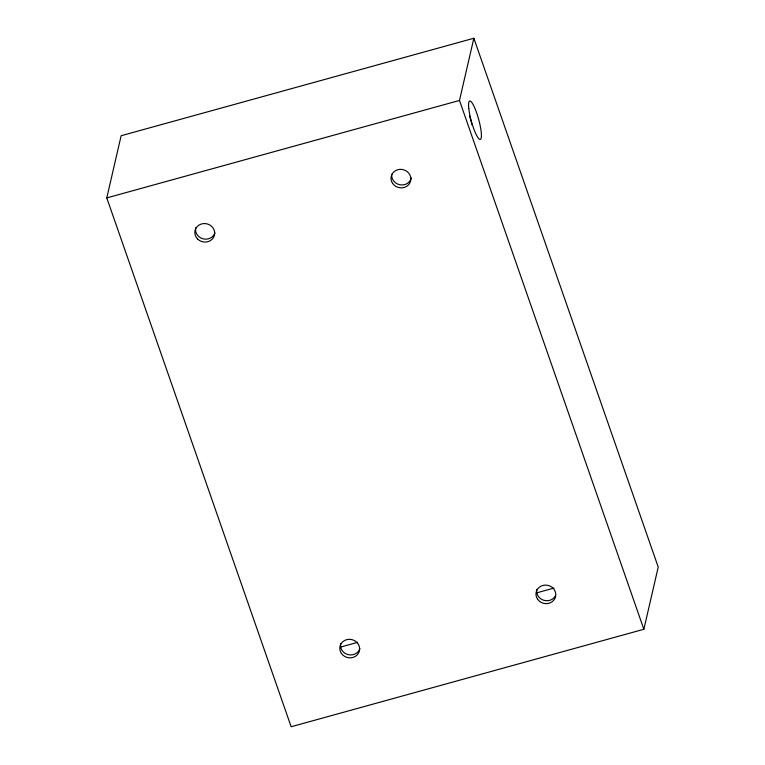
<?xml version="1.0" encoding="UTF-8"?>
<svg xmlns="http://www.w3.org/2000/svg" width="765" height="765" viewBox="0 0 765 765"><rect width="100%" height="100%" fill="white"/><g stroke="black" fill="none" stroke-linecap="round" stroke-linejoin="round"><path stroke-width="1.15" d="M106.775 197.915L121.138 135.73L473.851 38.25L658.225 567.085L643.862 629.27L291.149 726.75L106.775 197.915L459.488 100.445L473.851 38.25M340.425 647.104L357.657 642.342M536.801 592.827L554.032 588.065M459.488 100.445L643.862 629.27M469.471 116.003A19.928 3.768 74.6 0 1 470.695 119.923M470.982 120.918A19.928 3.768 74.6 0 1 472.024 124.944M214.936 232.885A9.964 9.237 13 0 1 202.974 238.814A9.964 9.237 13 0 1 195.716 227.712M359.894 648.644A9.964 9.237 13 0 1 347.941 654.582A9.964 9.237 13 0 1 340.674 643.48M555.419 595.916A9.964 9.237 13 0 1 543.274 600.114A9.964 9.237 13 0 1 536.829 589.27M411.312 177.891A9.964 9.237 13 0 1 399.99 184.795A9.964 9.237 13 0 1 391.737 174.296M392.617 183.428A9.964 9.237 13 0 0 409.791 183.055A9.964 9.237 13 0 0 400.372 169.333A9.964 9.237 13 0 0 392.617 183.428M197.523 238.938A9.964 9.237 13 0 0 214.267 235.792A9.964 9.237 13 0 0 202.495 223.724A9.964 9.237 13 0 0 197.523 238.938M537.575 599.196A9.964 9.237 13 0 0 554.74 598.823A9.964 9.237 13 0 0 545.321 585.101A9.964 9.237 13 0 0 537.575 599.196M341.41 653.406A9.964 9.237 13 0 0 358.584 653.033A9.964 9.237 13 0 0 349.156 639.31A9.964 9.237 13 0 0 341.41 653.406M468.792 108.467A19.928 3.768 74.6 0 0 479.55 139.316A19.928 3.768 74.6 0 0 476.691 112.981A19.928 3.768 74.6 0 0 468.792 108.467"/></g></svg>
